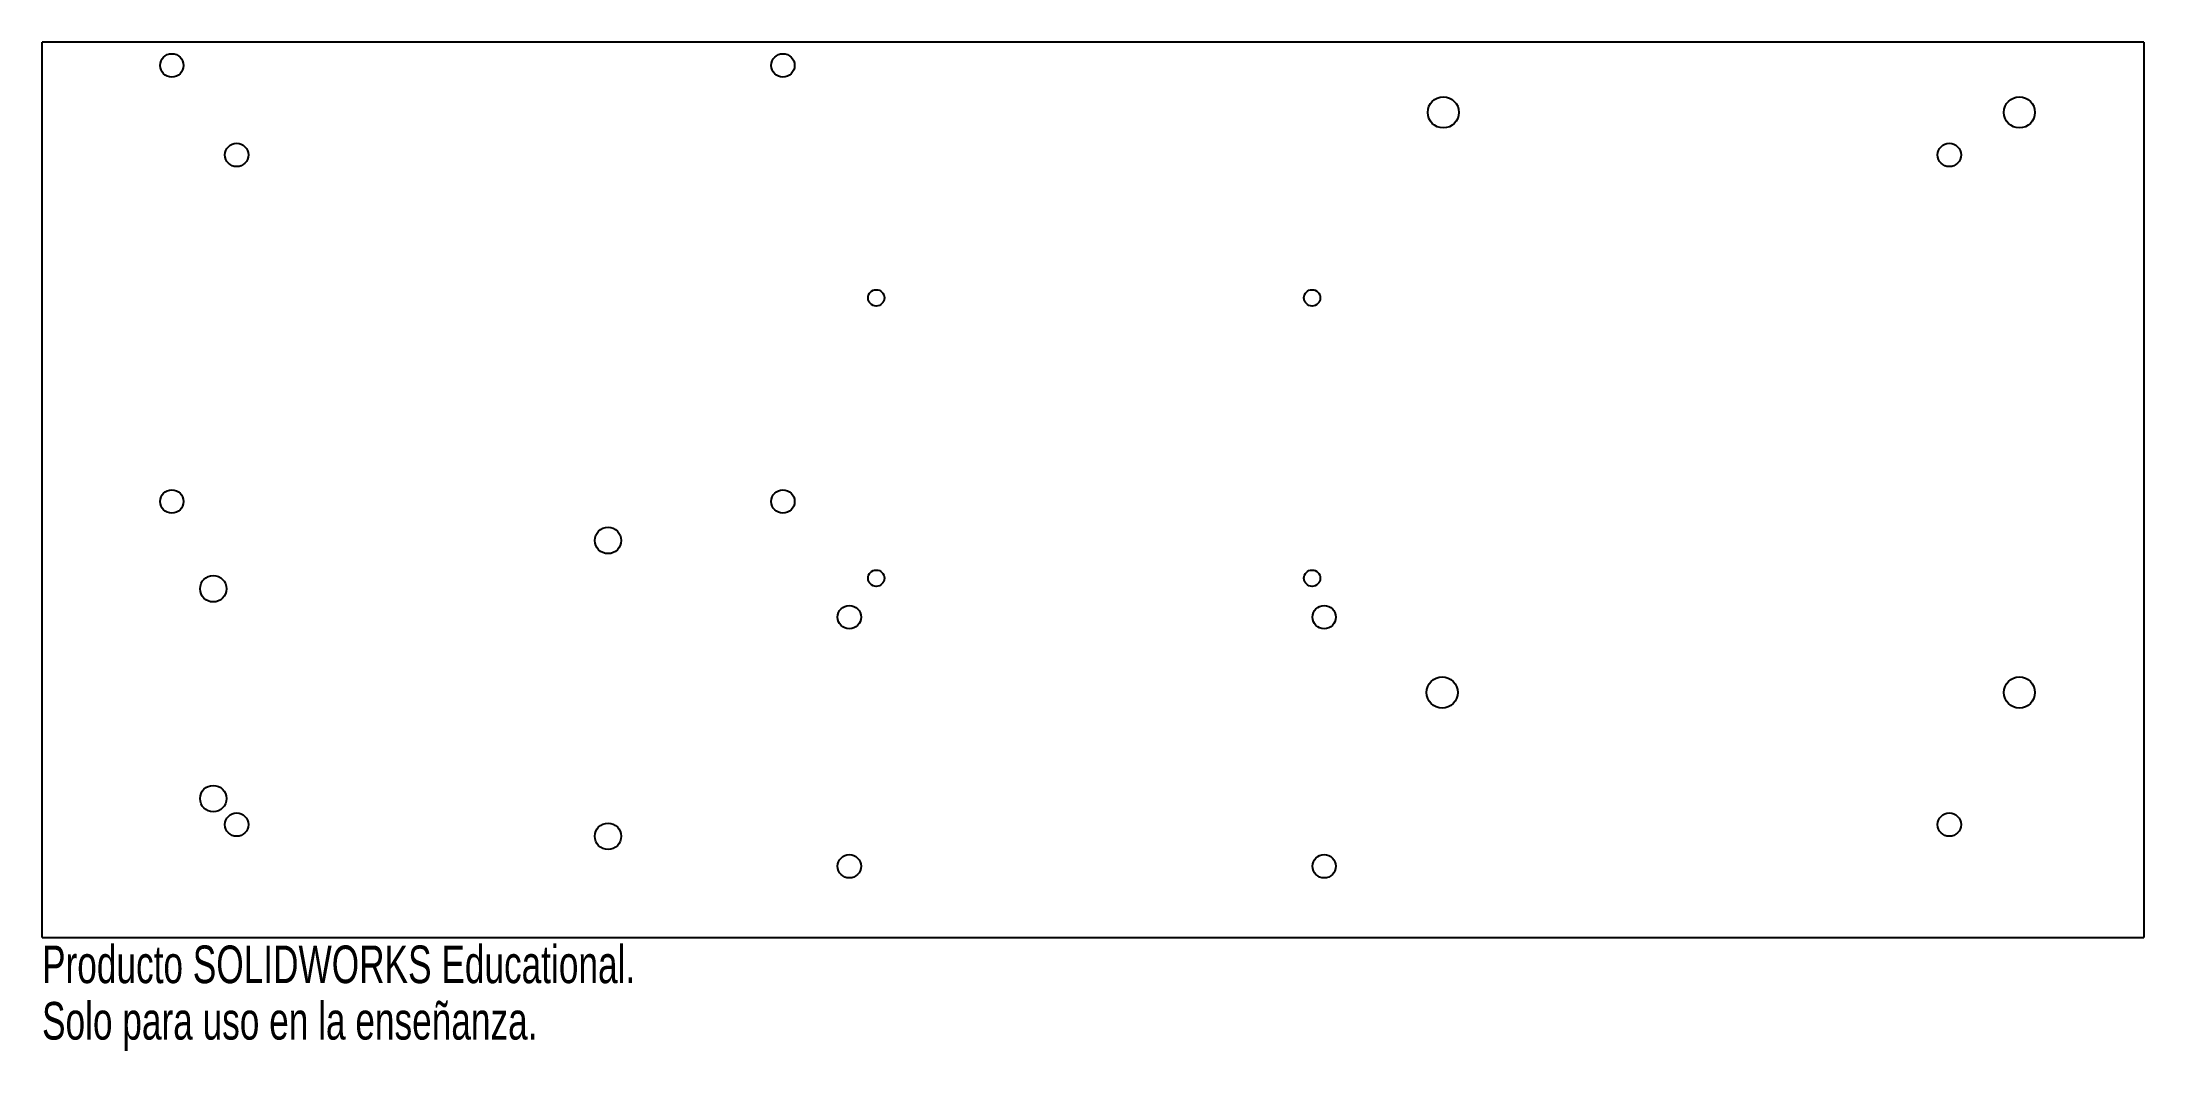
# Model space of a CAD drawing. Header units: millimetres. Extents: x -135 to 135, y -70 to 60.
import ezdxf

# ---------------------------------------------------------------- set-up
doc = ezdxf.new("R2010")
doc.units = ezdxf.units.MM
doc.styles.add('SLDTEXTSTYLE0', font='TXT', dxfattribs={"width": 0.7})

msp = doc.modelspace()

# ---------------------------------------------------------------- linework, layer by layer
at = {"color": 7, "linetype": 'Continuous', "lineweight": 25}
for p, q in [((-135, -55), (-135, 60)), ((135, 60), (-135, 60)), ((135, 60), (135, -55)), ((-135, -55), (135, -55))]:
    msp.add_line(p, q, dxfattribs=at)
for centre, radius in [((-118.33, 57), 1.5), ((-39.83, 57), 1.5), ((45, 50.97), 2), ((119, 50.97), 2), ((-110, 45.5), 1.5), ((110, 45.5), 1.5), ((-27.85, 27.15), 1.05), ((28.15, 27.15), 1.05), ((-118.33, 1), 1.5), ((-39.83, 1), 1.5), ((-62.3, -4), 1.7), ((-27.85, -8.85), 1.05), ((28.15, -8.85), 1.05), ((-113, -10.2), 1.7), ((-31.3, -13.85), 1.5), ((29.7, -13.85), 1.5), ((44.85, -23.53), 2), ((119, -23.53), 2), ((-113, -37.16), 1.7), ((-110, -40.5), 1.5), ((-62.3, -42), 1.7), ((110, -40.5), 1.5), ((-31.3, -45.85), 1.5), ((29.7, -45.85), 1.5)]:
    msp.add_circle(centre, radius, dxfattribs=at)

# ---------------------------------------------------------------- texts
at = {"color": 7, "linetype": 'Continuous', "char_height": 4.8336, "attachment_point": 1, "style": 'SLDTEXTSTYLE0'}
for s, insert in [('Producto SOLIDWORKS Educational.', (-135, -56.02)), ('Solo para uso en la enseñanza.', (-135, -63.27))]:
    msp.add_mtext(s, dxfattribs=dict(at, insert=insert))

doc.saveas('drawing.dxf')
